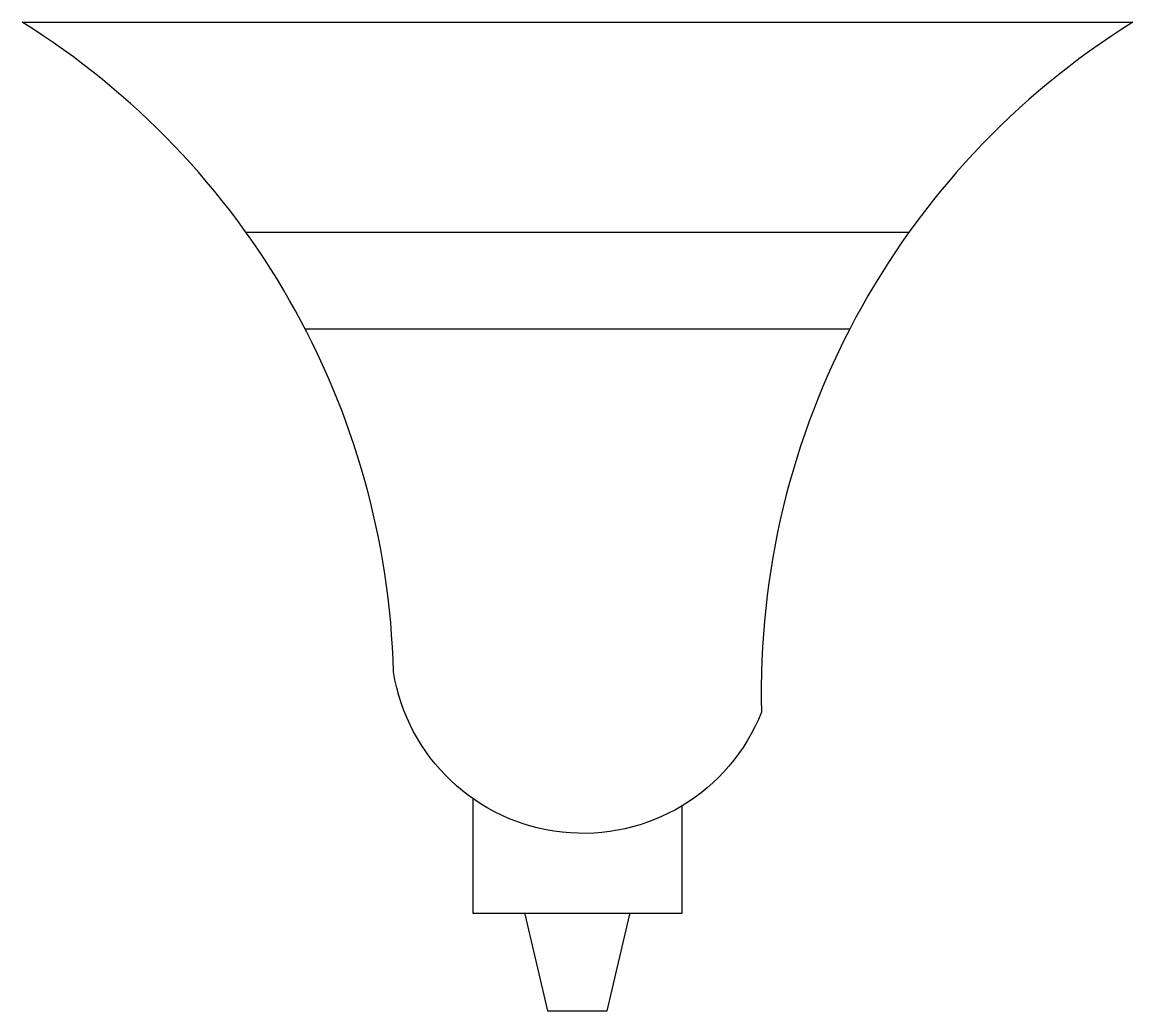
# Model space of a CAD drawing. Extents: x 570 to 802, y 949 to 1155.
import ezdxf

# ---------------------------------------------------------------- set-up
doc = ezdxf.new("R2010")
doc.units = 0
doc.header["$MEASUREMENT"] = 0
doc.layers.add('4', color=4, linetype='CONTINUOUS')
doc.layers.add('7', color=7, linetype='CONTINUOUS')

msp = doc.modelspace()

# ---------------------------------------------------------------- linework, layer by layer
at = {"layer": '4'}
msp.add_lwpolyline([(569.93, 1155.03), (801.6, 1155.03, 0.265418), (724.15, 1011.13, -0.761286), (647.38, 1019.52, 0.251834), (569.93, 1155.03), (798.73, 1155.03)], format="xyb", dxfattribs=at)
for points in [[(663.93, 993.12), (663.93, 969.19), (707.57, 969.19), (707.57, 991.6)], [(674.77, 969.02), (679.5, 948.86), (691.94, 948.86), (696.66, 969.02)]]:
    msp.add_lwpolyline(points, dxfattribs=at)
at = {"layer": '7'}
for p, q in [((616.61, 1111.22), (754.92, 1111.22)), ((628.95, 1091.09), (742.58, 1091.09))]:
    msp.add_line(p, q, dxfattribs=at)

doc.saveas('drawing.dxf')
